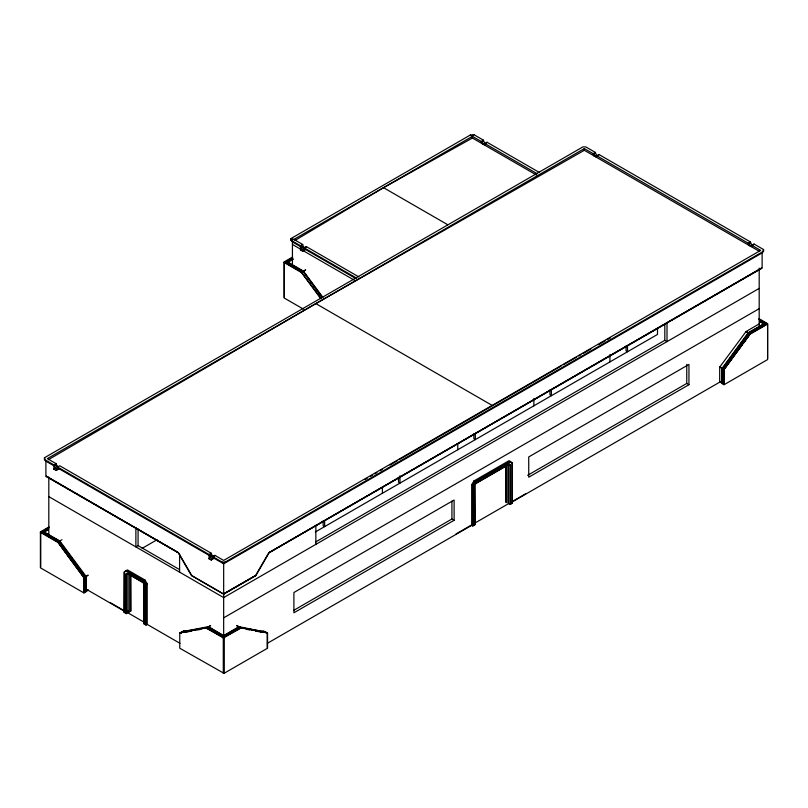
<?xml version="1.0" encoding="UTF-8"?>
<svg xmlns="http://www.w3.org/2000/svg" width="808" height="808" viewBox="0 0 808 808"><rect width="100%" height="100%" fill="white"/><g stroke="black" fill="none" stroke-linecap="round" stroke-linejoin="round"><path stroke-width="1.21" d="M144.359 622.332L127.826 612.787L126.371 613.636L124.169 612.363L124.351 572.306L126.371 570.549L143.925 580.689L146.117 584.487L146.117 625.038L147.218 624.402L179.982 643.32M759.005 318.706L767.6 323.675L767.6 359.57L724.069 384.709L721.877 383.436L722.12 368.064L721.877 368.65M748.42 332.856L745.966 331.603L759.187 323.887M180.436 632.735L207.828 627.412L181.901 631.886L180.638 633.199L184.335 630.806M507.151 464.701L507.151 502.758L505.697 501.919L505.879 465.883M263.115 630.785L267.559 633.007L267.559 648.208L224.028 673.347L179.76 648.208L179.76 633.007L181.962 631.735L208.292 626.665L223.654 635.543L239.027 626.665L265.337 632.058M722.18 367.822L719.686 366.953L719.686 382.174M722.12 383.265L719.999 381.639L722.322 382.962M239.027 626.735L236.633 625.614L241.218 627.937L267.559 633.007M474.569 523.261L508.616 503.606L510.08 504.445L512.272 503.182L512.272 462.631L508.99 460.732L473.872 481.002L471.67 484.81L471.67 525.351L267.367 643.309M58.328 467.913L56.136 470.448L59.065 468.761L57.6 467.064L209.04 554.5L209.04 558.722L211.231 559.995L212.696 556.611L214.888 555.349L223.665 560.409L760.651 250.389L751.874 245.319L748.945 245.319L748.208 243.208L596.779 155.772L595.314 152.399L585.8 146.904L582.871 146.904L44.43 457.772L44.43 459.469L53.944 464.954L53.944 469.175L56.136 470.448L57.6 467.064L59.792 465.802L211.231 553.227L211.959 555.349L213.423 556.187M537.29 173.811L484.84 143.531L483.376 140.148L473.872 134.653L470.216 135.077L290.971 238.562L290.971 240.249L300.485 245.743L300.485 249.965L302.677 251.238L304.141 247.854L306.333 246.591L358.792 276.871M239.491 627.412L265.418 631.886L266.68 633.199L266.882 632.735L240.713 627.644M539.491 172.538L487.042 142.258L484.113 144.794L484.84 143.531L481.911 143.531L483.376 140.148L481.184 141.42L470.216 135.077M223.665 635.159L223.665 563.792L222.2 562.105L212.696 556.611L214.16 558.298L211.231 559.995L213.423 557.874L223.665 563.792L762.116 252.924L763.58 251.238L763.58 249.541L754.066 244.056L751.137 246.591L751.874 245.319L750.41 241.935L598.97 154.51L596.779 155.772L593.85 155.772L595.314 152.399L593.112 153.661L584.335 148.591L47.359 458.621L56.136 463.691L56.863 465.802L58.328 466.64M748.945 245.319L750.41 241.935L748.208 243.208M763.58 249.541L762.116 252.924L762.116 268.125L269.024 552.813L255.853 575.619L223.665 594.203L191.476 575.619L178.305 552.813L45.894 476.356L45.894 461.156L44.43 457.772M56.136 467.913L53.944 469.175L54.914 467.489M301.95 249.117L300.485 249.965L301.95 247.43M306.333 246.591L305.606 247.854L300.485 245.743L302.677 244.471L303.414 246.591L300.485 249.965M210.494 557.874L209.04 558.722L210.494 556.187M214.16 556.611L214.888 555.349M471.67 525.351L472.771 525.988L473.316 525.463L473.316 485.507L475.296 482.083L510.111 461.984L512.09 463.125M510.111 461.984L510.08 461.368L474.963 481.639L472.771 485.446L472.771 525.988L474.963 524.725L474.781 485.547L476.064 483.325L509.353 464.115L510.636 464.853L510.636 503.919L510.08 504.445L510.08 465.166L510.636 464.853M59.691 540.966L61.984 539.754M182.265 631.684L184.396 630.533M767.6 324.089L750.41 334.017L746.067 331.502L719.696 367.105L722.029 368.397L748.208 332.755L763.58 323.887L767.6 323.887M732.3 358.217L724.21 369.115L722.746 368.266L748.279 333.371L749.945 334.451L748.279 333.371M722.746 368.266L748.481 333.603M724.21 369.115L749.733 334.219M733.765 356.237L741.855 345.349M743.33 343.37L749.208 335.441M143.925 623.766L143.925 584.487L143.925 623.766L146.117 625.038L145.571 624.513L145.571 584.558L143.592 581.124L145.026 580.053L147.218 583.851L147.218 624.402M53.944 469.175L56.863 465.802L53.944 464.954L56.136 463.691M356.591 278.134L304.141 247.854L305.606 249.541L302.677 251.238L304.869 248.702M65.408 552.581L58.267 542.441L59.721 541.602L85.254 576.498L83.79 577.336L66.882 554.561M58.055 542.683L59.721 541.602M322.453 297.455L303.343 271.71L322.251 297.687M83.79 577.336L85.456 576.255M301.131 246.965L292.435 241.946L290.971 240.249L293.9 239.41L472.407 136.35L473.872 134.653M209.04 558.722L211.959 555.349L209.04 554.5L211.231 553.227M211.231 559.995L212.696 558.298M223.665 563.792L225.129 562.105L763.58 251.238M509.353 464.115L476.064 483.325M56.136 470.448L58.328 468.337M302.677 251.238L304.869 249.117M598.97 154.51L596.041 157.045L596.779 155.772L594.577 156.197M294.981 240.451L383.517 187.668L472.407 138.037L536.35 174.952M48.44 459.671L315.847 303.606L584.335 150.288L759.591 251.47M364.974 479.629L367.155 478.356M370.418 476.457L372.589 475.185M374.761 473.922L376.932 472.65M380.194 470.741L382.366 469.478M389.981 465.034L397.587 460.59M399.758 459.328L561.196 365.974M483.376 144.369L487.042 142.258M292.617 257.045L284.022 262.004L284.022 297.91L303.606 309.222M292.516 257.944L284.901 262.337L292.516 257.53M284.901 261.923L287.83 261.923L293.132 258.863M284.022 262.216L288.042 262.216L293.163 259.257M284.901 262.519L301.212 271.932L302.677 271.084L287.83 262.943L284.901 262.519L287.83 262.519L302.677 271.084M322.968 297.445L303.404 271.084L301.212 272.357L284.022 262.428M303.343 271.71L301.677 272.791L320.988 298.304M48.995 526.937L40.4 531.896L40.4 567.802L83.931 592.931L86.123 591.668L86.123 576.457L59.792 540.976L44.42 532.108L40.4 532.108M48.894 527.836L41.279 532.23L48.894 527.412M41.279 531.805L44.208 531.805L48.45 529.361M48.52 529.745L44.208 531.805M41.279 532.411L57.59 541.825L59.055 540.976L44.208 532.825L41.279 532.411L44.208 532.411L59.055 540.976M59.792 540.976L57.59 542.249L40.4 532.32M179.598 569.61L138.067 545.632L135.875 546.895L135.875 527.816M85.8 576.296L88.183 575.145L85.931 576.649M83.567 577.932L86.123 576.457M57.59 541.825L83.931 577.73L85.759 577.094L85.759 591.456L83.931 592.082L85.759 591.456M142.137 548.349L157.116 539.704M88.234 590.022L85.81 591.385L88.183 590.264M124.169 612.363L124.169 571.822L127.462 569.913L145.026 580.053M125.816 574.034L126.371 574.347L126.371 613.636L125.816 613.1L125.816 574.034L127.098 573.296L142.824 582.376L144.107 584.598M126.371 574.347L127.826 573.508L127.826 612.787M178.618 552.925L191.597 575.256M147.218 583.851L145.571 584.558M750.41 246.167L754.066 244.056M127.23 610.747L129.29 611.939L130.755 611.101L130.755 575.498M315.332 531.987L657.5 334.441L657.5 328.26M315.837 541.835L664.812 340.35L667.004 341.622L667.004 322.544M759.187 288.406L223.665 597.587L48.813 496.637M180.133 633.22L181.962 632.583M179.76 633.007L206.101 627.937L208.292 626.665L223.139 635.664L223.139 637.775M208.323 626.755L210.605 625.533L208.292 627.513L223.139 636.088M223.665 617.857L759.187 308.676M208.292 627.089L206.363 628.25L206.161 627.786M208.292 627.513L206.838 628.361L223.139 637.35M474.781 485.547L474.963 524.725M239.693 626.937L240.956 628.25L239.027 627.089L224.18 635.664L224.18 637.775M748.945 332.755L763.792 324.18L766.721 324.18L763.792 324.604L748.945 332.755L750.41 333.593L766.721 324.18M224.18 636.088L239.027 627.513L240.481 627.937L224.18 637.35M206.101 627.937L223.291 637.865L241.218 627.937M293.88 610.262L451.924 519.019L454.116 520.291L454.116 500.011L293.9 592.516L293.9 612.787L454.116 520.291M527.634 475.306L686.76 383.436L688.951 384.709L688.951 364.428L528.735 456.934L528.735 477.205L688.951 384.709M722.241 368.862L722.605 383.012L723.705 384.073L722.241 383.224L722.241 368.862L724.069 369.498L750.41 333.593M455.944 534.017L471.438 525.069M511.716 501.819L526.18 493.466M512.272 501.919L721.817 380.942M473.316 525.463L474.781 524.614M510.636 503.919L512.09 503.081M767.6 324.513L767.6 358.732M305.606 269.862L303.222 271.306L305.505 270.104M563.388 364.721L576.538 357.217M578.73 355.964L580.922 354.712M583.113 353.46L590.789 349.076M598.455 344.693L605.03 340.946M607.222 339.693L610.515 337.815M482.649 143.945L484.84 143.531M749.673 245.743L751.874 245.319M185.537 632.26L191.668 631.078M197.788 629.907L200.243 629.432M759.55 321.14L763.792 323.584L766.721 324.008M222.2 562.105L225.129 562.105M473.316 485.507L471.67 484.81M247.076 629.432L249.531 629.907M255.651 631.078L261.782 632.26M759.106 319.19L766.721 323.584M759.106 319.614L765.63 323.382M759.48 321.513L763.58 323.887M722.544 368.034L724.008 368.882M721.877 368.236L724.069 369.498L724.069 384.709M383.517 187.668L447.844 224.806M302.677 244.471L293.9 239.41L290.971 238.562L292.435 241.946L292.435 265.519M304.394 248.844L355.874 278.568M292.435 244.471L354.379 280.235M288.042 262.216L303.404 271.084M315.847 303.606L492.163 405.404M510.08 465.166L508.616 464.327L508.616 503.606M473.872 481.002L475.296 482.083M268.711 552.925L255.742 575.256M54.621 466.196L45.894 461.156L44.43 459.469M57.893 468.084L211.666 556.864M46.349 476.306L178.305 552.601L46.349 476.205M191.839 575.619L223.574 593.941M126.331 571.165L143.592 581.124M85.759 577.094L85.395 591.244M110.272 602.647L124.735 611M85.951 589.032L125.27 611.737M124.351 612.262L125.816 613.1M144.107 623.665L145.571 624.513M127.098 573.296L142.824 582.376M320.776 298.707L301.212 271.932M59.519 541.835L85.254 576.498M58.267 542.441L83.992 577.104M593.112 153.661L593.85 155.772M481.184 141.42L481.911 143.531M130.755 611.101L130.573 575.074M759.187 268.125L759.187 326.331M723.705 369.711L723.705 384.073M686.76 364.358L686.76 383.436M664.812 323.654L664.812 340.35M627.503 345.612L627.503 351.763L626.038 350.914L626.038 345.996M609.939 354.52L609.939 361.893M584.335 148.591L584.335 150.288M551.42 389.547L551.42 395.688L549.955 394.839L549.955 389.931M533.856 398.455L533.856 405.828M512.272 462.631L512.272 503.182M505.697 466.317L505.697 501.919M475.336 433.472L475.336 439.613L473.872 438.764L473.872 433.856M472.407 136.35L472.407 138.037M457.772 443.602L457.772 449.753M451.924 501.132L451.924 519.019M399.98 475.75L399.98 483.113L398.516 482.275L398.516 477.356M382.416 487.113L382.416 493.254M324.624 520.483L324.624 526.624L323.16 525.776L323.16 520.867M315.847 525.281L315.847 544.36M284.386 262.64L284.386 297.273M267.185 633.22L267.185 647.582M224.028 637.865L224.028 673.347M223.654 635.543L223.654 637.865M223.654 638.078L223.654 672.71M223.291 637.865L223.291 673.347M179.588 554.248L179.588 572.135M138.067 528.937L138.067 545.632M129.29 573.892L129.29 611.939M84.295 577.932L84.295 592.294M83.931 577.73L83.931 592.931M48.813 477.063L48.813 535.452M40.764 532.533L40.764 567.165M761.651 268.074L269.024 552.601L761.651 267.973M255.49 575.508L223.755 593.83L255.49 575.619"/></g></svg>
